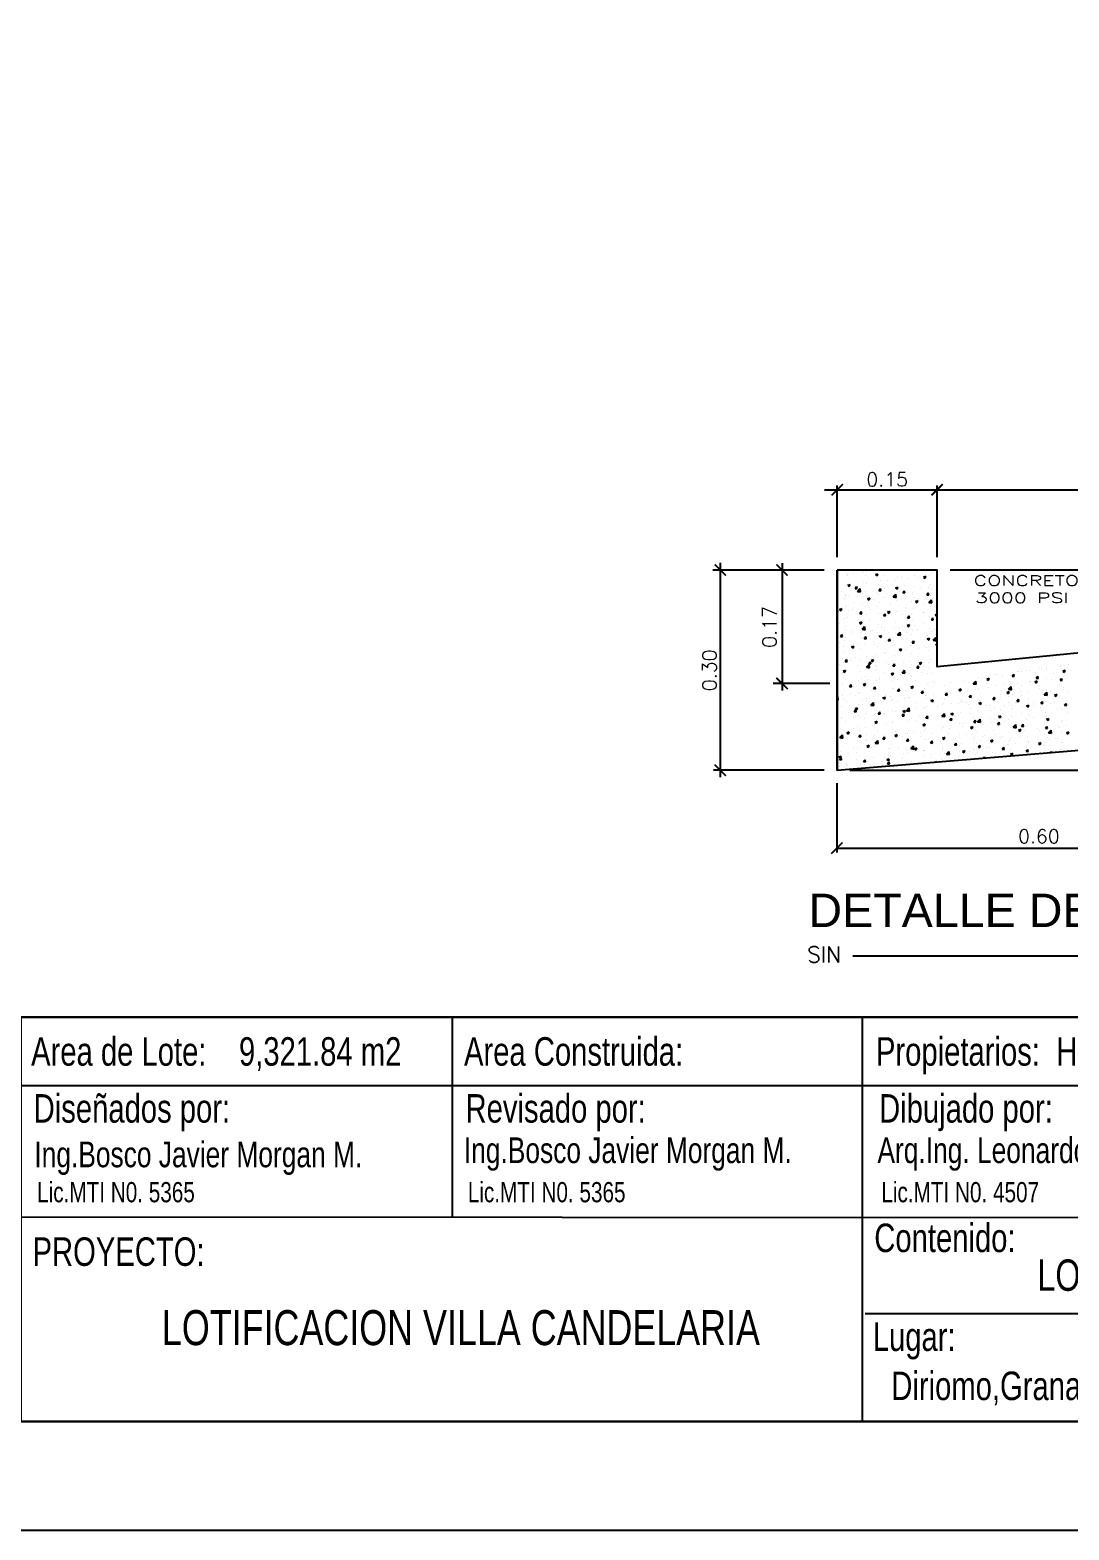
# Model space of a CAD drawing. Header units: millimetres. Extents: x 603733 to 1211550, y 1310999 to 2622648.
# Drawn here: x 604465 to 604536.7, y 1311031.8 to 1311135.4 of the extents above; entities that cross this region are included whole.
import ezdxf
from ezdxf.enums import TextEntityAlignment as Align

# ---------------------------------------------------------------- set-up
doc = ezdxf.new("R2010")
doc.units = ezdxf.units.MM
for name, color, linetype in [('B', 3, 'Continuous'), ('CAJETIN', 5, 'Continuous'), ('EDIFICIOS', 4, 'Continuous'), ('FRAME 025', 7, 'Continuous'), ('Tubería A-Pluvial', 7, 'Continuous')]:
    doc.layers.add(name, color=color, linetype=linetype)
doc.layers.add('FRAME 070', color=7, linetype='Continuous', lineweight=70)
doc.styles.add('Ambientes', font='swiss.ttf', dxfattribs={"height": 0.2})
doc.styles.add('CITYBLUEPRINT', font='romans.shx', dxfattribs={"width": 1.5, "height": 2.85})
doc.styles.add('ROMANS', font='ROMANS', dxfattribs={"height": 0.2})
doc.styles.add('TSN - Swis721 LtCn BT', font='swisscl.ttf')

# ---------------------------------------------------------------- blocks, each defined once
blk = doc.blocks.new('_ArchTick')
at = {"color": 0, "linetype": 'ByBlock', "const_width": 0.15}
blk.add_lwpolyline([(-0.5, -0.5), (0.5, 0.5)], dxfattribs=at)
blk = doc.blocks.new('*X68')
at = {"color": 0}
for p, q in [((697.39, 379.82), (697.39, 379.82)), ((697.6, 379.35), (697.6, 379.35)), ((697.75, 379.63), (697.75, 379.63)), ((699.59, 379.93), (699.59, 379.93)), ((702.1, 380.26), (702.1, 380.26)), ((702.53, 380.52), (702.53, 380.52)), ((703.09, 379.41), (703.09, 379.41)), ((703.43, 380.35), (703.43, 380.35)), ((705.89, 380.75), (705.89, 380.75)), ((706.14, 379.58), (706.84, 379.84)), ((706.14, 379.58), (706.64, 379.24)), ((706.64, 379.24), (706.84, 379.84)), ((708.43, 379.18), (708.43, 379.18)), ((712.65, 378.58), (712.65, 378.58)), ((713.77, 378.96), (713.77, 378.96)), ((717.78, 379.29), (717.78, 379.29)), ((719.11, 378.73), (719.11, 378.73)), ((720.51, 378.77), (721.21, 379.04)), ((720.51, 378.77), (721.01, 378.44)), ((721.01, 378.44), (721.21, 379.04)), ((722.18, 379.3), (722.18, 379.3)), ((722.83, 379.93), (722.83, 379.93)), ((724.45, 378.5), (724.45, 378.5)), ((695.81, 374.52), (695.81, 374.52)), ((696.96, 375.98), (696.96, 375.98)), ((697.27, 376.49), (697.27, 376.49)), ((697.74, 376.35), (698.44, 376.62)), ((697.74, 376.35), (698.23, 376.01)), ((698.23, 376.01), (698.44, 376.62)), ((699.47, 376.31), (699.47, 376.31)), ((699.95, 375.39), (700.43, 375.97)), ((699.95, 375.39), (700.55, 375.34)), ((700.55, 375.34), (700.43, 375.97)), ((700.73, 374.53), (701.51, 375.34)), ((700.73, 374.53), (701.62, 374.39)), ((701.14, 374.3), (701.14, 374.3)), ((701.62, 374.39), (701.51, 375.34)), ((702.4, 377.19), (702.4, 377.19)), ((703.02, 374.39), (703.02, 374.39)), ((703.25, 376.81), (703.25, 376.81)), ((706.48, 374.07), (706.48, 374.07)), ((707.12, 374.77), (707.61, 375.34)), ((707.12, 374.77), (707.72, 374.71)), ((707.33, 374.5), (707.33, 374.5)), ((707.46, 377.83), (707.46, 377.83)), ((707.72, 374.71), (707.61, 375.34)), ((708.85, 375.39), (708.85, 375.39)), ((709.44, 374.03), (709.44, 374.03)), ((709.57, 377.64), (709.57, 377.64)), ((712.07, 377.97), (712.07, 377.97)), ((712.11, 375.55), (712.81, 375.82)), ((712.11, 375.55), (712.61, 375.21)), ((712.53, 375.25), (712.53, 375.25)), ((712.61, 375.21), (712.81, 375.82)), ((713.23, 374.53), (713.23, 374.53)), ((714.3, 374.14), (714.78, 374.71)), ((714.3, 374.14), (714.89, 374.09)), ((714.68, 376.39), (714.68, 376.39)), ((714.89, 374.09), (714.78, 374.71)), ((715.86, 378.47), (715.86, 378.47)), ((717.07, 374.19), (717.07, 374.19)), ((717.66, 375.96), (717.66, 375.96)), ((719.55, 375.36), (719.55, 375.36)), ((720.51, 377.39), (720.51, 377.39)), ((721.47, 373.51), (721.95, 374.09)), ((722.07, 373.46), (721.95, 374.08)), ((722.05, 375.69), (722.05, 375.69)), ((722.71, 376.6), (722.71, 376.6)), ((722.91, 375.19), (722.91, 375.19)), ((696.84, 372.37), (696.84, 372.37)), ((697.03, 369.83), (697.03, 369.83)), ((697.15, 373.16), (697.15, 373.16)), ((697.18, 373.38), (697.18, 373.38)), ((697.92, 373.18), (697.92, 373.18)), ((699.58, 371.19), (699.58, 371.19)), ((700.62, 372.87), (700.62, 372.87)), ((702.16, 370.53), (702.16, 370.53)), ((702.28, 373.86), (702.28, 373.86)), ((703.25, 372.95), (703.25, 372.95)), ((703.71, 372.32), (704.41, 372.59)), ((703.71, 372.32), (704.2, 371.99)), ((704.2, 371.99), (704.41, 372.59)), ((704.31, 369.75), (704.31, 369.75)), ((705.41, 372.19), (705.41, 372.19)), ((706.81, 370.08), (706.81, 370.08)), ((706.94, 373.7), (706.94, 373.7)), ((707.21, 371.17), (707.21, 371.17)), ((708.59, 372.73), (708.59, 372.73)), ((710.6, 370.58), (710.6, 370.58)), ((711.24, 373.19), (711.24, 373.19)), ((711.4, 372.87), (712.18, 373.68)), ((711.4, 372.87), (712.29, 372.73)), ((711.82, 373.85), (711.82, 373.85)), ((712.29, 372.73), (712.18, 373.68)), ((712.41, 371.92), (712.41, 371.92)), ((713.93, 372.5), (713.93, 372.5)), ((715.06, 369.69), (715.06, 369.69)), ((716.92, 371.41), (716.92, 371.41)), ((717.16, 373.62), (717.16, 373.62)), ((717.54, 372.63), (717.54, 372.63)), ((718.08, 371.52), (718.78, 371.79)), ((718.08, 371.52), (718.57, 371.19)), ((718.58, 371.19), (718.78, 371.79)), ((719.27, 372.28), (719.27, 372.28)), ((719.42, 371.74), (719.42, 371.74)), ((720.89, 370.69), (720.89, 370.69)), ((721.47, 373.51), (722.07, 373.46)), ((722.08, 371.22), (722.86, 372.03)), ((722.08, 371.22), (722.97, 371.08)), ((722.47, 369.94), (722.47, 369.94)), ((722.5, 373.39), (722.5, 373.39)), ((722.59, 373.27), (722.59, 373.27)), ((722.97, 371.08), (722.86, 372.03)), ((723.21, 372.24), (723.21, 372.24)), ((694.59, 369.01), (694.65, 369.07)), ((694.59, 368.46), (694.76, 368.45)), ((694.76, 368.45), (694.65, 369.07)), ((695.3, 369.1), (696, 369.37)), ((695.3, 369.1), (695.8, 368.76)), ((695.36, 364.98), (695.36, 364.98)), ((695.8, 368.76), (696, 369.37)), ((696.91, 366.5), (696.91, 366.5)), ((697.57, 366.69), (697.57, 366.69)), ((697.99, 368.92), (697.99, 368.92)), ((699.16, 369.21), (699.16, 369.21)), ((701.27, 365.07), (701.97, 365.34)), ((701.27, 365.07), (701.77, 364.74)), ((701.34, 367.87), (701.82, 368.45)), ((701.34, 367.87), (701.94, 367.82)), ((701.68, 365.81), (701.68, 365.81)), ((701.77, 364.74), (701.97, 365.34)), ((701.94, 367.82), (701.82, 368.45)), ((702.04, 367.21), (702.04, 367.21)), ((703.4, 367.69), (703.4, 367.69)), ((704.18, 366.14), (704.18, 366.14)), ((704.49, 368.99), (704.49, 368.99)), ((707.09, 367.85), (707.09, 367.85)), ((707.97, 366.64), (707.97, 366.64)), ((708.51, 367.24), (708.99, 367.82)), ((708.51, 367.24), (709.11, 367.19)), ((709.11, 367.19), (708.99, 367.82)), ((709.23, 368.69), (709.23, 368.69)), ((709.68, 368.3), (710.38, 368.57)), ((709.68, 368.3), (710.17, 367.96)), ((709.83, 368.76), (709.83, 368.76)), ((710.17, 367.96), (710.38, 368.57)), ((712.16, 365.27), (712.16, 365.27)), ((712.28, 368.6), (712.28, 368.6)), ((714.28, 367.47), (714.28, 367.47)), ((715.17, 368.54), (715.17, 368.54)), ((715.68, 366.62), (716.17, 367.19)), ((715.68, 366.62), (716.28, 366.56)), ((716.28, 366.56), (716.17, 367.19)), ((716.79, 367.8), (716.79, 367.8)), ((717.3, 365.97), (717.3, 365.97)), ((717.42, 369.3), (717.42, 369.3)), ((720.51, 368.31), (720.51, 368.31)), ((720.58, 368.3), (720.58, 368.3)), ((722.35, 366.61), (722.35, 366.61)), ((722.86, 365.99), (723.34, 366.56)), ((722.86, 365.99), (723.45, 365.94)), ((723.45, 365.94), (723.34, 366.56)), ((724.05, 367.5), (724.59, 367.71)), ((724.05, 367.5), (724.54, 367.16)), ((724.26, 365.18), (724.26, 365.18)), ((724.54, 367.16), (724.59, 367.3)), ((695.55, 360.98), (696.03, 361.55)), ((695.55, 360.98), (696.15, 360.92)), ((696.15, 360.92), (696.04, 361.55)), ((696.78, 363.17), (696.78, 363.17)), ((697.15, 360.72), (697.15, 360.72)), ((697.21, 364.1), (697.21, 364.1)), ((699.05, 361.86), (699.05, 361.86)), ((699.32, 362.76), (699.32, 362.76)), ((701.55, 362.19), (701.55, 362.19)), ((701.8, 360.55), (701.8, 360.55)), ((701.92, 363.88), (701.92, 363.88)), ((702.06, 363.13), (702.84, 363.94)), ((702.06, 363.13), (702.95, 362.99)), ((702.55, 363.88), (702.55, 363.88)), ((702.73, 360.35), (703.21, 360.92)), ((702.95, 362.99), (702.84, 363.94)), ((702.99, 361.72), (702.99, 361.72)), ((703.32, 360.3), (703.21, 360.92)), ((704.65, 362.54), (704.65, 362.54)), ((705.34, 362.69), (705.34, 362.69)), ((706.85, 361.19), (706.85, 361.19)), ((706.97, 364.52), (706.97, 364.52)), ((707.24, 361.05), (707.94, 361.31)), ((707.24, 361.05), (707.74, 360.71)), ((707.74, 360.71), (707.94, 361.31)), ((707.88, 363.65), (707.88, 363.65)), ((708.82, 362.72), (708.82, 362.72)), ((709.99, 362.31), (709.99, 362.31)), ((711.21, 360.53), (711.21, 360.53)), ((711.65, 363.52), (711.65, 363.52)), ((712.04, 361.94), (712.04, 361.94)), ((712.73, 361.47), (713.51, 362.29)), ((712.73, 361.47), (713.62, 361.34)), ((713.22, 363.43), (713.22, 363.43)), ((713.62, 361.34), (713.51, 362.29)), ((714.16, 363.85), (714.16, 363.85)), ((714.65, 363.72), (714.65, 363.72)), ((715.33, 362.08), (715.33, 362.08)), ((715.64, 364.27), (716.34, 364.54)), ((715.64, 364.27), (716.14, 363.94)), ((716.14, 363.94), (716.34, 364.54)), ((717.05, 361.53), (717.05, 361.53)), ((717.18, 362.64), (717.18, 362.64)), ((717.94, 364.35), (717.94, 364.35)), ((718.56, 363.2), (718.56, 363.2)), ((720.48, 364.73), (720.48, 364.73)), ((720.67, 361.86), (720.67, 361.86)), ((721.61, 360.25), (722.31, 360.51)), ((721.63, 361.24), (721.63, 361.24)), ((722.11, 359.91), (722.31, 360.51)), ((722.23, 363.28), (722.23, 363.28)), ((722.88, 362.53), (722.88, 362.53)), ((723.4, 359.82), (724.18, 360.63)), ((723.9, 362.98), (723.9, 362.98)), ((724.13, 361.57), (724.13, 361.57)), ((724.29, 359.68), (724.18, 360.63)), ((695.22, 359.02), (695.22, 359.02)), ((696.42, 357.92), (696.42, 357.92)), ((696.54, 356.51), (696.54, 356.51)), ((696.66, 359.84), (696.66, 359.84)), ((698.84, 357.82), (699.54, 358.09)), ((698.84, 357.82), (699.34, 357.49)), ((698.92, 358.25), (698.92, 358.25)), ((699.34, 357.48), (699.54, 358.09)), ((699.55, 358.53), (699.55, 358.53)), ((700.56, 358.8), (700.56, 358.8)), ((701.67, 357.22), (701.67, 357.22)), ((702.71, 358.75), (702.71, 358.75)), ((702.73, 360.35), (703.32, 360.3)), ((705.38, 359.53), (705.38, 359.53)), ((705.89, 358.57), (705.89, 358.57)), ((706.73, 357.86), (706.73, 357.86)), ((708.9, 355.97), (708.9, 355.97)), ((709.02, 359.58), (709.02, 359.58)), ((709.2, 356.03), (709.2, 356.03)), ((709.9, 359.72), (710.38, 360.3)), ((709.9, 359.72), (710.5, 359.67)), ((710.5, 359.67), (710.38, 360.3)), ((711.23, 358.34), (711.23, 358.34)), ((711.53, 359.91), (711.53, 359.91)), ((711.92, 358.61), (711.92, 358.61)), ((712.68, 356.46), (712.68, 356.46)), ((713.21, 357.02), (713.91, 357.29)), ((713.21, 357.02), (713.71, 356.68)), ((713.71, 356.68), (713.91, 357.29)), ((715.03, 357.03), (715.03, 357.03)), ((715.31, 360.41), (715.31, 360.41)), ((716.57, 358.12), (716.57, 358.12)), ((716.93, 355.98), (716.93, 355.98)), ((717.05, 359.31), (717.05, 359.31)), ((717.07, 359.09), (717.55, 359.67)), ((717.07, 359.09), (717.67, 359.04)), ((717.67, 359.04), (717.55, 359.67)), ((719, 357.3), (719, 357.3)), ((720.86, 358.03), (720.86, 358.03)), ((721.5, 357.63), (721.5, 357.63)), ((721.61, 360.25), (722.11, 359.91)), ((721.91, 357.89), (721.91, 357.89)), ((721.98, 356.62), (721.98, 356.62)), ((722.11, 359.95), (722.11, 359.95)), ((723.4, 359.82), (724.29, 359.68)), ((724.24, 358.47), (724.59, 358.88)), ((724.24, 358.47), (724.59, 358.44)), ((695.38, 352.57), (695.38, 352.57)), ((696.29, 354.31), (696.29, 354.31)), ((696.42, 353.19), (696.42, 353.19)), ((696.94, 353.46), (697.42, 354.03)), ((696.94, 353.46), (697.54, 353.4)), ((697.54, 353.4), (697.42, 354.03)), ((697.54, 354.03), (697.54, 354.03)), ((698.61, 353.69), (698.61, 353.69)), ((700.08, 354.8), (700.08, 354.8)), ((700.72, 352.34), (700.72, 352.34)), ((701.55, 353.89), (701.55, 353.89)), ((703.37, 355.03), (703.37, 355.03)), ((703.38, 351.73), (704.16, 352.54)), ((703.38, 351.73), (704.27, 351.59)), ((703.76, 351.69), (703.76, 351.69)), ((703.95, 353.46), (703.95, 353.46)), ((704.11, 352.83), (704.59, 353.4)), ((704.11, 352.83), (704.71, 352.78)), ((704.27, 351.59), (704.16, 352.54)), ((704.71, 352.77), (704.6, 353.4)), ((704.81, 353.79), (705.51, 354.06)), ((704.81, 353.79), (705.31, 353.46)), ((705.31, 353.46), (705.51, 354.06)), ((706.06, 352.12), (706.06, 352.12)), ((706.27, 352.02), (706.27, 352.02)), ((706.39, 355.64), (706.39, 355.64)), ((706.6, 354.53), (706.6, 354.53)), ((709.29, 353.23), (709.29, 353.23)), ((710.05, 352.52), (710.05, 352.52)), ((711.29, 352.2), (711.77, 352.77)), ((711.29, 352.2), (711.88, 352.15)), ((711.39, 351.89), (711.39, 351.89)), ((711.68, 351.95), (711.68, 351.95)), ((711.88, 352.15), (711.77, 352.77)), ((711.8, 355.28), (711.8, 355.28)), ((714.62, 353.01), (714.62, 353.01)), ((716.37, 353.35), (716.37, 353.35)), ((716.73, 351.67), (716.73, 351.67)), ((716.81, 352.65), (716.81, 352.65)), ((718.46, 351.57), (718.94, 352.15)), ((718.46, 351.57), (719.06, 351.52)), ((718.87, 353.68), (718.87, 353.68)), ((719.06, 351.52), (718.94, 352.15)), ((719.18, 352.99), (719.88, 353.26)), ((719.18, 352.99), (719.68, 352.66)), ((719.68, 352.66), (719.88, 353.26)), ((719.96, 352.78), (719.96, 352.78)), ((720.45, 352.06), (720.45, 352.06)), ((721.86, 353.29), (721.86, 353.29)), ((722.66, 354.18), (722.66, 354.18)), ((757.57, 351.57), (757.57, 351.57)), ((761.53, 352.1), (761.53, 352.1)), ((761.66, 352.37), (761.66, 352.37)), ((762.71, 352.28), (762.71, 352.28)), ((764.03, 352.43), (764.03, 352.43)), ((696.3, 349.86), (696.3, 349.86)), ((696.41, 350.57), (697.11, 350.84)), ((696.41, 350.57), (696.9, 350.23)), ((696.62, 348.6), (696.62, 348.6)), ((696.9, 350.23), (697.11, 350.84)), ((697.12, 348.06), (697.12, 348.06)), ((697.45, 350.86), (697.45, 350.86)), ((701.13, 347.75), (701.13, 347.75)), ((701.31, 347.23), (701.31, 347.23)), ((701.43, 350.56), (701.43, 350.56)), ((701.96, 348.38), (701.96, 348.38)), ((702.96, 349.06), (702.96, 349.06)), ((703.63, 348.08), (703.63, 348.08)), ((706.36, 347.87), (706.36, 347.87)), ((706.48, 351.2), (706.48, 351.2)), ((707.3, 348.15), (707.3, 348.15)), ((707.42, 348.58), (707.42, 348.58)), ((708.79, 350.06), (708.79, 350.06)), ((710.78, 349.77), (711.48, 350.04)), ((710.78, 349.77), (711.28, 349.43)), ((711.18, 347.86), (711.18, 347.86)), ((711.28, 349.43), (711.48, 350.04)), ((711.55, 348.62), (711.55, 348.62)), ((712.63, 347.93), (712.63, 347.93)), ((713.74, 349.41), (713.74, 349.41)), ((714.06, 350.08), (714.84, 350.89)), ((714.06, 350.08), (714.95, 349.94)), ((714.62, 351.06), (714.62, 351.06)), ((714.95, 349.94), (714.84, 350.89)), ((716.24, 349.74), (716.24, 349.74)), ((716.69, 349.33), (716.69, 349.33)), ((717.02, 348.87), (717.02, 348.87)), ((717.97, 347.7), (717.97, 347.7)), ((720.03, 350.24), (720.03, 350.24)), ((721.74, 349.97), (721.74, 349.97)), ((722.07, 351.44), (722.07, 351.44)), ((722.85, 349.87), (722.85, 349.87)), ((723.31, 347.47), (723.31, 347.47)), ((723.71, 347.12), (723.71, 347.12)), ((728.65, 347.25), (728.65, 347.25)), ((732.5, 347.37), (732.5, 347.37)), ((733.99, 347.02), (733.99, 347.02)), ((735.4, 346.77), (736.18, 347.58)), ((736.29, 346.63), (736.18, 347.58)), ((737, 348.73), (737, 348.73)), ((738.33, 348.37), (738.33, 348.37)), ((739.52, 348.17), (740.22, 348.44)), ((739.52, 348.17), (740.02, 347.83)), ((740.02, 347.83), (740.22, 348.43)), ((742.19, 349.48), (742.19, 349.48)), ((742.61, 349.61), (742.61, 349.61)), ((744.16, 349.37), (744.16, 349.37)), ((747.15, 349.06), (747.63, 349.64)), ((747.15, 349.06), (747.75, 349.01)), ((747.33, 350.19), (747.33, 350.19)), ((747.75, 349.01), (747.63, 349.64)), ((748.76, 350.31), (748.76, 350.31)), ((748.93, 350.44), (748.93, 350.44)), ((749.99, 350.37), (749.99, 350.37)), ((751.43, 350.77), (751.43, 350.77)), ((752.26, 347.5), (752.26, 347.5)), ((752.38, 350.83), (752.38, 350.83)), ((752.59, 347.33), (752.59, 347.33)), ((753.89, 347.37), (754.59, 347.63)), ((753.89, 347.37), (754.39, 347.03)), ((754.1, 350.09), (754.1, 350.09)), ((754.32, 348.44), (754.8, 349.01)), ((754.32, 348.44), (754.92, 348.38)), ((754.39, 347.03), (754.59, 347.63)), ((754.92, 348.38), (754.8, 349.01)), ((755.22, 351.27), (755.22, 351.27)), ((755.83, 351.37), (755.83, 351.37)), ((757.33, 351.2), (757.33, 351.2)), ((757.45, 348.25), (757.45, 348.25)), ((758.9, 348.16), (758.9, 348.16)), ((759.44, 349.86), (759.44, 349.86)), ((761.4, 348.49), (761.4, 348.49)), ((761.49, 347.81), (761.98, 348.38)), ((761.49, 347.81), (762.09, 347.76)), ((762.09, 347.75), (761.98, 348.38)), ((762.29, 350.59), (762.99, 350.86)), ((762.29, 350.59), (762.79, 350.26)), ((762.58, 348.95), (762.58, 348.95)), ((762.67, 350.98), (762.67, 350.98)), ((762.79, 350.25), (762.99, 350.86)), ((694.59, 343.56), (694.67, 343.59)), ((694.59, 343.34), (694.67, 343.59)), ((694.59, 342.57), (694.82, 342.8)), ((694.67, 343.49), (694.67, 343.49)), ((694.82, 346.92), (694.82, 346.92)), ((694.93, 341.85), (694.82, 342.8)), ((696.05, 343.2), (696.05, 343.2)), ((696.18, 346.53), (696.18, 346.53)), ((698.33, 345.93), (698.81, 346.51)), ((698.33, 345.93), (698.93, 345.88)), ((698.5, 343.8), (698.5, 343.8)), ((698.93, 345.88), (698.81, 346.51)), ((699.52, 345.86), (699.52, 345.86)), ((700.01, 343.27), (700.01, 343.27)), ((701, 344.13), (701, 344.13)), ((701.19, 343.9), (701.19, 343.9)), ((702.38, 346.54), (703.08, 346.81)), ((702.38, 346.54), (702.87, 346.21)), ((702.87, 346.21), (703.08, 346.81)), ((704.79, 344.63), (704.79, 344.63)), ((705.35, 346.86), (705.35, 346.86)), ((705.35, 343.04), (705.35, 343.04)), ((705.5, 345.31), (705.98, 345.88)), ((705.5, 345.31), (706.1, 345.25)), ((706.1, 345.25), (705.98, 345.88)), ((706.24, 344.54), (706.24, 344.54)), ((708.34, 342.52), (709.05, 342.79)), ((708.34, 342.52), (708.84, 342.18)), ((708.84, 342.18), (709.05, 342.78)), ((709.17, 343.36), (709.17, 343.36)), ((710.69, 342.82), (710.69, 342.82)), ((711.11, 345.46), (711.11, 345.46)), ((711.43, 345.29), (711.43, 345.29)), ((712.67, 344.68), (713.16, 345.25)), ((712.67, 344.68), (713.27, 344.63)), ((713.27, 344.63), (713.16, 345.25)), ((713.61, 345.79), (713.61, 345.79)), ((715, 344.37), (715, 344.37)), ((716.03, 342.59), (716.03, 342.59)), ((716.45, 342.67), (716.45, 342.67)), ((716.57, 346), (716.57, 346)), ((716.75, 345.74), (717.45, 346.01)), ((716.75, 345.74), (717.24, 345.41)), ((717.24, 345.41), (717.45, 346.01)), ((717.4, 346.29), (717.4, 346.29)), ((719.85, 344.05), (720.33, 344.63)), ((719.85, 344.05), (720.44, 344)), ((720.44, 344), (720.33, 344.62)), ((720.84, 345.37), (720.84, 345.37)), ((721.08, 343.18), (721.08, 343.18)), ((721.5, 343.31), (721.5, 343.31)), ((721.62, 346.64), (721.62, 346.64)), ((723.59, 343.51), (723.59, 343.51)), ((726.67, 346.37), (726.67, 346.37)), ((726.69, 344.06), (726.69, 344.06)), ((727.02, 343.42), (727.5, 344)), ((727.02, 343.42), (727.62, 343.37)), ((727.37, 344.01), (727.37, 344.01)), ((727.62, 343.37), (727.5, 344)), ((731.12, 344.94), (731.82, 345.21)), ((731.12, 344.94), (731.62, 344.61)), ((731.62, 344.61), (731.82, 345.21)), ((731.83, 344.76), (731.83, 344.76)), ((733.69, 344.84), (733.69, 344.84)), ((734.19, 342.8), (734.67, 343.37)), ((734.19, 342.8), (734.79, 342.74)), ((734.79, 342.74), (734.67, 343.37)), ((735.4, 346.77), (736.29, 346.63)), ((736.19, 345.17), (736.19, 345.17)), ((736.88, 345.4), (736.88, 345.4)), ((739.33, 346.8), (739.33, 346.8)), ((739.98, 345.67), (739.98, 345.67)), ((741.36, 342.17), (741.85, 342.74)), ((741.96, 342.12), (741.85, 342.74)), ((741.95, 342.82), (741.95, 342.82)), ((742.07, 346.15), (742.07, 346.15)), ((743.66, 342.55), (743.66, 342.55)), ((743.75, 343.4), (743.75, 343.4)), ((744.66, 346.57), (744.66, 346.57)), ((745.49, 344.14), (746.19, 344.41)), ((745.49, 344.14), (745.99, 343.8)), ((745.99, 343.8), (746.19, 344.41)), ((746.07, 345.11), (746.85, 345.92)), ((746.07, 345.11), (746.96, 344.97)), ((746.17, 342.88), (746.17, 342.88)), ((746.29, 346.5), (746.29, 346.5)), ((746.96, 344.97), (746.85, 345.92)), ((747.08, 343.53), (747.08, 343.53)), ((747.2, 346.86), (747.2, 346.86)), ((748.8, 346.83), (748.8, 346.83)), ((749.58, 344.4), (749.58, 344.4)), ((749.95, 343.38), (749.95, 343.38)), ((750, 346.35), (750, 346.35)), ((752.13, 344.17), (752.13, 344.17)), ((755.34, 346.12), (755.34, 346.12)), ((755.41, 345.41), (755.41, 345.41)), ((756.27, 344.21), (756.27, 344.21)), ((756.75, 343.46), (757.52, 344.27)), ((756.75, 343.46), (757.64, 343.32)), ((757.33, 344.92), (757.33, 344.92)), ((757.64, 343.32), (757.52, 344.27)), ((757.81, 343.21), (757.81, 343.21)), ((758.77, 344.54), (758.77, 344.54)), ((759.86, 343.34), (760.56, 343.61)), ((759.86, 343.34), (760.36, 343)), ((760.36, 343), (760.56, 343.61)), ((760.68, 345.9), (760.68, 345.9)), ((761.25, 346.41), (761.25, 346.41)), ((762.46, 345.62), (762.46, 345.62)), ((762.56, 345.04), (762.56, 345.04)), ((763.64, 344.21), (763.64, 344.21)), ((694.59, 341.91), (694.93, 341.85)), ((695.87, 339.86), (695.87, 339.86)), ((695.93, 339.87), (695.93, 339.87)), ((696.78, 342.15), (696.78, 342.15)), ((697.51, 341.36), (697.51, 341.36)), ((698.02, 338.18), (698.02, 338.18)), ((698.37, 340.19), (698.37, 340.19)), ((699.72, 338.41), (700.2, 338.99)), ((699.72, 338.41), (700.31, 338.36)), ((699.94, 339.29), (700.64, 339.56)), ((699.94, 339.29), (700.44, 338.96)), ((700.31, 338.36), (700.2, 338.99)), ((700.44, 338.96), (700.64, 339.56)), ((701.07, 340.57), (701.07, 340.57)), ((702.12, 341.92), (702.12, 341.92)), ((702.16, 340.69), (702.16, 340.69)), ((703.34, 342.36), (703.34, 342.36)), ((703.36, 337.96), (703.36, 337.96)), ((704.71, 340.34), (705.49, 341.15)), ((704.71, 340.34), (705.6, 340.2)), ((705.6, 340.2), (705.49, 341.15)), ((706.12, 341.21), (706.12, 341.21)), ((706.89, 337.78), (707.37, 338.36)), ((707.49, 337.73), (707.37, 338.36)), ((707.46, 341.7), (707.46, 341.7)), ((708.48, 341.52), (708.48, 341.52)), ((710.98, 341.85), (710.98, 341.85)), ((711.19, 338.63), (711.19, 338.63)), ((711.31, 341.96), (711.31, 341.96)), ((712.14, 338.4), (712.14, 338.4)), ((712.8, 341.47), (712.8, 341.47)), ((714.31, 338.49), (715.01, 338.76)), ((714.31, 338.49), (714.81, 338.16)), ((714.59, 338.4), (714.59, 338.4)), ((714.77, 342.35), (714.77, 342.35)), ((714.81, 338.15), (715.01, 338.76)), ((715.38, 338.68), (716.16, 339.49)), ((715.38, 338.68), (716.27, 338.54)), ((716.27, 338.54), (716.16, 339.49)), ((716.32, 339.34), (716.32, 339.34)), ((718.13, 341.25), (718.13, 341.25)), ((718.45, 339.23), (718.45, 339.23)), ((720.42, 339.4), (720.42, 339.4)), ((720.95, 339.56), (720.95, 339.56)), ((721.36, 342.36), (721.36, 342.36)), ((721.38, 339.98), (721.38, 339.98)), ((722.72, 341.72), (723.42, 341.98)), ((722.72, 341.72), (723.21, 341.38)), ((723.21, 341.38), (723.42, 341.98)), ((723.47, 341.02), (723.47, 341.02)), ((724.74, 340.06), (724.74, 340.06)), ((726.25, 340.4), (726.25, 340.4)), ((726.57, 340.73), (726.57, 340.73)), ((726.7, 342.14), (726.7, 342.14)), ((728.65, 338.21), (728.65, 338.21)), ((728.69, 337.69), (729.39, 337.96)), ((728.81, 340.8), (728.81, 340.8)), ((729.18, 337.35), (729.39, 337.96)), ((731.06, 340.89), (731.06, 340.89)), ((731.58, 338.1), (731.58, 338.1)), ((731.7, 341.43), (731.7, 341.43)), ((732.04, 341.91), (732.04, 341.91)), ((732.09, 341.4), (732.09, 341.4)), ((733.56, 341.22), (733.56, 341.22)), ((734.15, 340.57), (734.15, 340.57)), ((734.48, 339.21), (734.48, 339.21)), ((736.63, 338.74), (736.63, 338.74)), ((736.75, 342.07), (736.75, 342.07)), ((737.09, 340.91), (737.79, 341.18)), ((737.09, 340.91), (737.58, 340.58)), ((737.35, 341.72), (737.35, 341.72)), ((737.38, 341.69), (737.38, 341.69)), ((737.59, 340.58), (737.79, 341.18)), ((737.92, 342.4), (737.92, 342.4)), ((739.49, 340.34), (739.49, 340.34)), ((740.31, 340.21), (740.31, 340.21)), ((741.03, 338.61), (741.03, 338.61)), ((741.36, 342.17), (741.96, 342.12)), ((741.83, 339.49), (741.83, 339.49)), ((742.72, 341.46), (742.72, 341.46)), ((743.54, 338.94), (743.54, 338.94)), ((744.82, 340.12), (744.82, 340.12)), ((746.15, 341.21), (746.15, 341.21)), ((746.96, 340.2), (746.96, 340.2)), ((747.32, 339.44), (747.32, 339.44)), ((748.05, 341.24), (748.05, 341.24)), ((748.54, 341.54), (749.02, 342.12)), ((748.54, 341.54), (749.13, 341.49)), ((749.13, 341.49), (749.02, 342.11)), ((750.16, 339.89), (750.16, 339.89)), ((751.46, 340.11), (752.16, 340.38)), ((751.46, 340.11), (751.96, 339.78)), ((751.96, 339.78), (752.16, 340.38)), ((751.98, 342.21), (751.98, 342.21)), ((752.01, 340.84), (752.01, 340.84)), ((753.39, 341.01), (753.39, 341.01)), ((753.64, 340.27), (753.64, 340.27)), ((755.5, 339.67), (755.5, 339.67)), ((755.71, 340.91), (756.19, 341.49)), ((755.71, 340.91), (756.31, 340.86)), ((755.8, 338.71), (755.8, 338.71)), ((756.14, 340.6), (756.14, 340.6)), ((756.31, 340.86), (756.19, 341.49)), ((757.08, 338.26), (757.08, 338.26)), ((757.21, 341.59), (757.21, 341.59)), ((758.73, 340.79), (758.73, 340.79)), ((759.93, 341.1), (759.93, 341.1)), ((760.84, 339.44), (760.84, 339.44)), ((761.63, 339.71), (761.63, 339.71)), ((762.22, 338.96), (762.22, 338.96)), ((762.34, 342.29), (762.34, 342.29)), ((762.88, 340.29), (763.36, 340.86)), ((762.88, 340.29), (763.48, 340.23)), ((763.48, 340.23), (763.36, 340.86)), ((763.61, 337.99), (763.61, 337.99)), ((764.07, 340.56), (764.07, 340.56)), ((695.74, 336.25), (695.74, 336.25)), ((695.81, 336.54), (695.81, 336.54)), ((697.09, 335.4), (697.09, 335.4)), ((699.53, 336.74), (699.53, 336.74)), ((700.82, 333.92), (700.82, 333.92)), ((700.95, 337.24), (700.95, 337.24)), ((702.93, 336.4), (702.93, 336.4)), ((703.21, 333.63), (703.21, 333.63)), ((705.32, 334.2), (705.32, 334.2)), ((705.72, 333.96), (705.72, 333.96)), ((705.85, 337.58), (705.85, 337.58)), ((705.87, 334.56), (705.87, 334.56)), ((705.91, 335.27), (706.61, 335.53)), ((705.91, 335.27), (706.41, 334.93)), ((706, 337.89), (706, 337.89)), ((706.41, 334.93), (706.61, 335.53)), ((706.89, 337.78), (707.49, 337.73)), ((708.35, 337.9), (708.35, 337.9)), ((708.7, 337.73), (708.7, 337.73)), ((708.76, 337.4), (708.76, 337.4)), ((709.51, 334.46), (709.51, 334.46)), ((711.07, 335.31), (711.07, 335.31)), ((711.15, 335.2), (711.15, 335.2)), ((714.04, 337.51), (714.04, 337.51)), ((714.06, 337.16), (714.54, 337.73)), ((714.06, 337.16), (714.66, 337.1)), ((714.66, 337.1), (714.54, 337.73)), ((715.82, 335.29), (715.82, 335.29)), ((716.2, 336.01), (716.2, 336.01)), ((716.99, 336.2), (716.99, 336.2)), ((718.32, 335.62), (718.32, 335.62)), ((719.37, 337.28), (719.37, 337.28)), ((720.28, 334.46), (720.98, 334.73)), ((720.28, 334.46), (720.78, 334.13)), ((720.78, 334.13), (720.98, 334.73)), ((721.23, 336.53), (721.72, 337.1)), ((721.23, 336.53), (721.83, 336.48)), ((721.25, 336.65), (721.25, 336.65)), ((721.83, 336.48), (721.72, 337.1)), ((722.11, 336.12), (722.11, 336.12)), ((722.82, 337.2), (722.82, 337.2)), ((724.71, 337.06), (724.71, 337.06)), ((726.05, 337.03), (726.83, 337.84)), ((726.05, 337.03), (726.94, 336.89)), ((726.33, 334.07), (726.33, 334.07)), ((726.45, 337.4), (726.45, 337.4)), ((726.64, 333.7), (726.64, 333.7)), ((726.94, 336.89), (726.83, 337.84)), ((728.41, 335.9), (728.89, 336.48)), ((728.41, 335.9), (729, 335.85)), ((728.43, 336.95), (728.43, 336.95)), ((728.69, 337.69), (729.18, 337.35)), ((729, 335.85), (728.89, 336.48)), ((730.05, 336.83), (730.05, 336.83)), ((730.93, 337.28), (730.93, 337.28)), ((731.46, 334.78), (731.46, 334.78)), ((732.09, 333.83), (732.09, 333.83)), ((732.47, 334.71), (732.47, 334.71)), ((734.65, 333.66), (735.35, 333.93)), ((734.65, 333.66), (735.15, 333.33)), ((734.72, 337.78), (734.72, 337.78)), ((735.15, 333.33), (735.35, 333.93)), ((735.39, 336.6), (735.39, 336.6)), ((735.58, 335.27), (736.06, 335.85)), ((735.58, 335.27), (736.18, 335.22)), ((736.18, 335.22), (736.06, 335.85)), ((736.51, 335.42), (736.51, 335.42)), ((736.73, 335.37), (737.51, 336.18)), ((736.73, 335.37), (737.62, 335.23)), ((737.62, 335.23), (737.51, 336.18)), ((738.3, 335.71), (738.3, 335.71)), ((738.4, 334.67), (738.4, 334.67)), ((740.73, 336.38), (740.73, 336.38)), ((740.91, 335), (740.91, 335)), ((741.71, 336.17), (741.71, 336.17)), ((742.75, 334.65), (743.23, 335.22)), ((742.75, 334.65), (743.35, 334.59)), ((743.06, 336.89), (743.76, 337.16)), ((743.06, 336.89), (743.55, 336.55)), ((743.35, 334.59), (743.23, 335.22)), ((743.55, 336.55), (743.76, 337.16)), ((744.13, 336.71), (744.13, 336.71)), ((744.69, 335.49), (744.69, 335.49)), ((746.07, 336.15), (746.07, 336.15)), ((746.72, 333.54), (746.72, 333.54)), ((746.84, 336.87), (746.84, 336.87)), ((747.4, 333.72), (748.18, 334.53)), ((747.4, 333.72), (748.29, 333.58)), ((748.29, 333.58), (748.18, 334.53)), ((749.92, 334.02), (750.41, 334.59)), ((749.92, 334.02), (750.52, 333.97)), ((749.96, 337.71), (749.96, 337.71)), ((750.52, 333.97), (750.41, 334.59)), ((751.01, 336.33), (751.01, 336.33)), ((751.4, 335.93), (751.4, 335.93)), ((751.77, 334.18), (751.77, 334.18)), ((751.89, 337.51), (751.89, 337.51)), ((753.51, 336.66), (753.51, 336.66)), ((756.74, 335.7), (756.74, 335.7)), ((756.96, 334.93), (756.96, 334.93)), ((757.1, 333.39), (757.58, 333.97)), ((757.3, 337.15), (757.3, 337.15)), ((757.43, 336.09), (758.13, 336.36)), ((757.43, 336.09), (757.93, 335.75)), ((757.69, 333.34), (757.58, 333.97)), ((757.93, 335.75), (758.13, 336.36)), ((760.98, 334.04), (760.98, 334.04)), ((761.22, 333.74), (761.22, 333.74)), ((762.08, 335.48), (762.08, 335.48)), ((762.1, 335.63), (762.1, 335.63)), ((763.49, 334.37), (763.49, 334.37)), ((695.36, 330.6), (696.14, 331.41)), ((695.36, 330.6), (696.25, 330.46)), ((695.57, 329.88), (695.57, 329.88)), ((695.69, 333.21), (695.69, 333.21)), ((696.07, 333.07), (696.07, 333.07)), ((696.25, 330.46), (696.14, 331.41)), ((696.9, 332.8), (696.9, 332.8)), ((697.51, 332.04), (698.21, 332.31)), ((697.51, 332.04), (698.01, 331.7)), ((698.01, 331.7), (698.21, 332.31)), ((698.18, 331.73), (698.18, 331.73)), ((699.49, 333.2), (699.49, 333.2)), ((700.58, 329.69), (700.58, 329.69)), ((700.7, 330.59), (700.7, 330.59)), ((701.1, 330.89), (701.58, 331.46)), ((701.1, 330.89), (701.7, 330.84)), ((701.41, 332.85), (701.41, 332.85)), ((701.7, 330.84), (701.59, 331.46)), ((703.09, 330.02), (703.09, 330.02)), ((703.31, 329.7), (703.31, 329.7)), ((703.52, 331.51), (703.52, 331.51)), ((705.75, 331.23), (705.75, 331.23)), ((706.04, 328.94), (706.81, 329.75)), ((706.04, 328.94), (706.92, 328.8)), ((706.75, 332.62), (706.75, 332.62)), ((706.92, 328.8), (706.81, 329.75)), ((706.87, 330.52), (706.87, 330.52)), ((708.28, 330.26), (708.76, 330.84)), ((708.28, 330.26), (708.87, 330.21)), ((708.87, 330.21), (708.76, 330.84)), ((708.86, 331.28), (708.86, 331.28)), ((709.14, 330.7), (709.14, 330.7)), ((710.95, 331.98), (710.95, 331.98)), ((711.88, 331.24), (712.58, 331.51)), ((711.88, 331.24), (712.38, 330.9)), ((712.09, 332.4), (712.09, 332.4)), ((712.38, 330.9), (712.58, 331.51)), ((713.19, 331.35), (713.19, 331.35)), ((714.2, 331.05), (714.2, 331.05)), ((714.97, 331.7), (714.97, 331.7)), ((715.45, 329.63), (715.93, 330.21)), ((715.45, 329.63), (716.05, 329.58)), ((715.69, 331.68), (715.69, 331.68)), ((716.05, 329.58), (715.93, 330.21)), ((715.96, 329.35), (715.96, 329.35)), ((716.08, 332.68), (716.08, 332.68)), ((717.43, 332.17), (717.43, 332.17)), ((719.48, 332.17), (719.48, 332.17)), ((719.54, 330.83), (719.54, 330.83)), ((720.81, 332.7), (720.81, 332.7)), ((721.01, 329.99), (721.01, 329.99)), ((721.13, 333.32), (721.13, 333.32)), ((722.62, 329.01), (723.1, 329.58)), ((722.62, 329.01), (723.22, 328.95)), ((722.76, 331.95), (722.76, 331.95)), ((723.22, 328.95), (723.1, 329.58)), ((723.17, 329.06), (723.17, 329.06)), ((724.87, 330.6), (724.87, 330.6)), ((725.67, 329.39), (725.67, 329.39)), ((725.8, 333.01), (725.8, 333.01)), ((726.2, 330.74), (726.2, 330.74)), ((726.25, 330.44), (726.95, 330.71)), ((726.25, 330.44), (726.75, 330.1)), ((726.75, 330.1), (726.95, 330.71)), ((728.1, 331.72), (728.1, 331.72)), ((728.3, 333.34), (728.3, 333.34)), ((729.46, 329.89), (729.46, 329.89)), ((729.79, 328.38), (730.28, 328.95)), ((730.21, 330.38), (730.21, 330.38)), ((730.39, 328.33), (730.28, 328.95)), ((731.34, 331.45), (731.34, 331.45)), ((733.44, 331.5), (733.44, 331.5)), ((735.55, 330.15), (735.55, 330.15)), ((735.77, 330.72), (735.77, 330.72)), ((736.39, 332.09), (736.39, 332.09)), ((737.89, 329.74), (737.89, 329.74)), ((738.28, 331.05), (738.28, 331.05)), ((738.78, 331.27), (738.78, 331.27)), ((740.62, 329.64), (741.32, 329.91)), ((740.62, 329.64), (741.12, 329.3)), ((740.89, 329.93), (740.89, 329.93)), ((741.12, 329.3), (741.32, 329.91)), ((741.46, 329.51), (741.46, 329.51)), ((741.58, 332.84), (741.58, 332.84)), ((742.06, 331.55), (742.06, 331.55)), ((743.72, 330.74), (743.72, 330.74)), ((744.12, 331.04), (744.12, 331.04)), ((746.23, 329.7), (746.23, 329.7)), ((746.6, 330.21), (746.6, 330.21)), ((748.38, 332.38), (748.38, 332.38)), ((749.03, 332.86), (749.73, 333.13)), ((749.03, 332.86), (749.52, 332.53)), ((749.46, 330.82), (749.46, 330.82)), ((749.52, 332.53), (749.73, 333.13)), ((749.55, 331.74), (749.55, 331.74)), ((750.88, 332.71), (750.88, 332.71)), ((751.56, 329.48), (751.56, 329.48)), ((751.65, 330.85), (751.65, 330.85)), ((751.95, 329.55), (751.95, 329.55)), ((752.04, 329.27), (752.04, 329.27)), ((754.67, 333.21), (754.67, 333.21)), ((754.79, 330.59), (754.79, 330.59)), ((754.99, 328.84), (755.69, 329.11)), ((755.38, 332.74), (755.38, 332.74)), ((755.49, 328.5), (755.7, 329.1)), ((756.84, 331.6), (756.84, 331.6)), ((756.9, 329.25), (756.9, 329.25)), ((757.1, 333.39), (757.69, 333.34)), ((757.78, 330.55), (757.78, 330.55)), ((758.07, 332.06), (758.85, 332.87)), ((758.07, 332.06), (758.96, 331.92)), ((758.35, 330.1), (758.35, 330.1)), ((758.96, 331.92), (758.85, 332.87)), ((760.13, 330.37), (760.13, 330.37)), ((760.86, 330.43), (760.86, 330.43)), ((761.85, 328.98), (761.85, 328.98)), ((761.98, 332.31), (761.98, 332.31)), ((762.24, 329.02), (762.24, 329.02)), ((763.4, 332.06), (764.1, 332.33)), ((763.4, 332.06), (763.89, 331.73)), ((763.61, 331.55), (763.61, 331.55)), ((763.89, 331.73), (764.1, 332.33)), ((695.08, 324.79), (695.78, 325.06)), ((695.08, 324.79), (695.57, 324.45)), ((695.32, 324), (695.8, 324.57)), ((695.45, 326.55), (695.45, 326.55)), ((695.57, 324.45), (695.78, 325.06)), ((695.92, 323.94), (695.8, 324.57)), ((697.48, 328.7), (697.48, 328.7)), ((697.95, 325.74), (697.95, 325.74)), ((699.42, 327.77), (699.42, 327.77)), ((700.46, 326.07), (700.46, 326.07)), ((700.58, 327.26), (700.58, 327.26)), ((703.48, 328.01), (704.18, 328.28)), ((703.48, 328.01), (703.98, 327.68)), ((703.98, 327.68), (704.18, 328.28)), ((704.24, 326.57), (704.24, 326.57)), ((704.76, 327.54), (704.76, 327.54)), ((705.51, 324.57), (705.51, 324.57)), ((705.63, 327.9), (705.63, 327.9)), ((708.73, 324.73), (708.73, 324.73)), ((710.1, 327.31), (710.1, 327.31)), ((710.56, 327.4), (710.56, 327.4)), ((710.7, 325.32), (710.7, 325.32)), ((710.83, 328.65), (710.83, 328.65)), ((713.06, 327.73), (713.06, 327.73)), ((714.56, 325.74), (714.56, 325.74)), ((715.44, 327.09), (715.44, 327.09)), ((715.84, 326.02), (715.84, 326.02)), ((716.71, 327.28), (717.49, 328.1)), ((716.71, 327.28), (717.6, 327.15)), ((716.85, 328.23), (716.85, 328.23)), ((717.6, 327.15), (717.49, 328.1)), ((717.85, 327.21), (718.55, 327.48)), ((717.85, 327.21), (718.35, 326.88)), ((718.35, 326.88), (718.55, 327.48)), ((720.39, 326.74), (720.39, 326.74)), ((720.53, 325.12), (720.53, 325.12)), ((720.78, 326.86), (720.78, 326.86)), ((720.89, 326.66), (720.89, 326.66)), ((722.79, 324.54), (722.79, 324.54)), ((723.04, 325.45), (723.04, 325.45)), ((726.08, 327.41), (726.08, 327.41)), ((726.11, 326.64), (726.11, 326.64)), ((726.22, 327.74), (726.22, 327.74)), ((726.83, 325.95), (726.83, 325.95)), ((727.38, 325.63), (728.16, 326.44)), ((727.38, 325.63), (728.27, 325.49)), ((728.27, 325.49), (728.16, 326.44)), ((728.62, 325.54), (728.62, 325.54)), ((729.79, 328.38), (730.39, 328.33)), ((731.1, 324.79), (731.1, 324.79)), ((731.22, 328.12), (731.22, 328.12)), ((731.45, 326.41), (731.45, 326.41)), ((732.06, 328.74), (732.06, 328.74)), ((732.22, 326.41), (732.92, 326.68)), ((732.22, 326.41), (732.72, 326.08)), ((732.72, 326.08), (732.92, 326.68)), ((733.14, 326.78), (733.14, 326.78)), ((734.45, 326.54), (734.45, 326.54)), ((735.64, 327.11), (735.64, 327.11)), ((736.15, 325.43), (736.15, 325.43)), ((736.27, 328.76), (736.27, 328.76)), ((736.79, 326.19), (736.79, 326.19)), ((736.97, 327.75), (737.45, 328.33)), ((736.97, 327.75), (737.56, 327.7)), ((737.56, 327.7), (737.45, 328.33)), ((738.48, 324.42), (738.83, 324.79)), ((738.87, 324.46), (738.83, 324.79)), ((739.43, 327.61), (739.43, 327.61)), ((740.28, 327.54), (740.28, 327.54)), ((741.34, 326.18), (741.34, 326.18)), ((742.13, 325.96), (742.13, 325.96)), ((744.14, 327.12), (744.62, 327.7)), ((744.14, 327.12), (744.74, 327.07)), ((744.74, 327.07), (744.62, 327.7)), ((745.75, 328.44), (745.75, 328.44)), ((746.12, 328.55), (746.12, 328.55)), ((746.48, 326.88), (746.48, 326.88)), ((746.59, 325.61), (747.29, 325.88)), ((746.59, 325.61), (747.09, 325.28)), ((747.09, 325.28), (747.29, 325.88)), ((747.47, 325.74), (747.47, 325.74)), ((748.25, 328.77), (748.25, 328.77)), ((751.31, 326.5), (751.79, 327.07)), ((751.31, 326.5), (751.91, 326.44)), ((751.53, 327.52), (751.53, 327.52)), ((751.91, 326.44), (751.79, 327.07)), ((754.99, 328.84), (755.49, 328.5)), ((755.72, 326.15), (755.72, 326.15)), ((755.77, 326.05), (755.77, 326.05)), ((756.72, 328.27), (756.72, 328.27)), ((758.23, 326.48), (758.23, 326.48)), ((758.67, 326.09), (758.97, 326.44)), ((759.03, 326.12), (758.97, 326.44)), ((761.6, 327.05), (761.6, 327.05)), ((762.01, 326.98), (762.01, 326.98)), ((695.32, 324), (695.92, 323.94)), ((695.32, 323.23), (695.32, 323.23)), ((695.32, 321.8), (695.32, 321.8)), ((697.07, 322.73), (697.07, 322.73)), ((697.48, 322.66), (697.48, 322.66)), ((697.83, 322.13), (697.83, 322.13)), ((699.58, 321.31), (699.58, 321.31)), ((700.46, 323.93), (700.46, 323.93)), ((701.61, 322.63), (701.61, 322.63)), ((702.49, 323.37), (702.97, 323.94)), ((702.49, 323.37), (703.09, 323.32)), ((702.81, 322.43), (702.81, 322.43)), ((702.9, 323.73), (702.9, 323.73)), ((703.09, 323.31), (702.97, 323.94)), ((707.93, 323.46), (707.93, 323.46)), ((708.15, 322.2), (708.15, 322.2)), ((709.45, 323.99), (710.15, 324.26)), ((709.45, 323.99), (709.95, 323.65)), ((709.66, 322.74), (710.14, 323.31)), ((709.66, 322.74), (710.26, 322.69)), ((709.95, 323.65), (710.15, 324.26)), ((710.26, 322.69), (710.15, 323.31)), ((710.43, 323.79), (710.43, 323.79)), ((711.13, 322.54), (711.13, 322.54)), ((714.22, 324.29), (714.22, 324.29)), ((715.72, 322.69), (715.72, 322.69)), ((716.96, 323.54), (716.96, 323.54)), ((717.31, 322.68), (717.32, 322.69)), ((717.32, 322.68), (717.32, 322.69)), ((720.77, 323.33), (720.77, 323.33)), ((723.91, 323.22), (724.52, 323.46)), ((724.46, 323.27), (724.52, 323.45)), ((725.96, 324.08), (725.96, 324.08))]:
    blk.add_line(p, q, dxfattribs=at)

msp = doc.modelspace()

# ---------------------------------------------------------------- linework, layer by layer
at = {"color": 6}
msp.add_line((604520.716, 1311084.304), (604520.716, 1311098.112), dxfattribs=at)
msp.add_line((604521.8, 1311071.486), (604545.099, 1311071.486))
for points in [[(604224.805, 1311031.828), (604645.305, 1311031.828), (604645.305, 1311328.828), (604224.805, 1311328.828)], [(604464.377, 1311067.24), (604637.805, 1311067.24), (604637.805, 1311039.328), (604464.377, 1311039.328)]]:
    msp.add_lwpolyline(points, close=True)
msp.add_lwpolyline([(604522.438, 1311067.24), (604522.438, 1311039.328)])
at = {"layer": 'B', "color": 18, "true_color": 0x000000}
msp.add_lwpolyline([(604520.716, 1311098.112), (604520.716, 1311084.304), (604548.585, 1311086.603), (604548.585, 1311093.501), (604527.614, 1311091.451), (604527.614, 1311098.112)], close=True, dxfattribs=at)
at = {"layer": 'CAJETIN'}
msp.add_lwpolyline([(604232.305, 1311039.328), (604637.805, 1311039.328), (604637.805, 1311321.328), (604232.305, 1311321.328)], close=True, dxfattribs=at)
at = {"layer": 'FRAME 070', "lineweight": 25}
for p, q in [((604637.958, 1311067.24), (604464.377, 1311067.24)), ((604494.151, 1311062.52), (604494.151, 1311067.24)), ((604464.377, 1311062.52), (604593.868, 1311062.52)), ((604494.151, 1311053.459), (604494.151, 1311062.52)), ((604464.377, 1311053.459), (604593.868, 1311053.387)), ((604522.639, 1311046.784), (604593.868, 1311046.784))]:
    msp.add_line(p, q, dxfattribs=at)
at = {"layer": 'Tubería A-Pluvial', "color": 1}
for p, q in [((604520.716, 1311099.011), (604520.716, 1311103.976)), ((604527.614, 1311099.028), (604527.614, 1311103.976)), ((604527.614, 1311099.011), (604527.614, 1311103.976)), ((604519.85, 1311103.676), (604527.614, 1311103.676)), ((604527.614, 1311103.676), (604549.191, 1311103.676)), ((604519.818, 1311098.129), (604512.142, 1311098.129)), ((604512.646, 1311098.628), (604512.646, 1311083.822)), ((604519.818, 1311098.129), (604514.59, 1311098.129)), ((604516.906, 1311098.614), (604516.906, 1311089.815)), ((604528.513, 1311098.147), (604557.013, 1311098.147)), ((604520.209, 1311090.295), (604516.305, 1311090.295)), ((604519.818, 1311084.304), (604512.171, 1311084.304)), ((604521.598, 1311084.304), (604557.013, 1311084.304)), ((604520.699, 1311083.406), (604520.699, 1311078.622)), ((604520.699, 1311078.922), (604548.585, 1311078.922))]:
    msp.add_line(p, q, dxfattribs=at)

# ---------------------------------------------------------------- block references
at = {"layer": 'B', "color": 252, "true_color": 0x939598, "xscale": 0.2299249393213557, "yscale": 0.2299249393213557, "zscale": 0.2299249393213557}
msp.add_blockref('*X68', (604361.012, 1311010.544), dxfattribs=at)
at = {"layer": 'Tubería A-Pluvial', "color": 1, "xscale": 0.7785818051091311, "yscale": 0.7785818051091311, "zscale": 0.7785818051091311}
for p, rotation in [((604520.716, 1311103.676), 180), ((604527.614, 1311103.676), 180), ((604512.646, 1311098.129), 90), ((604516.906, 1311098.129), 90), ((604516.906, 1311090.295), 270), ((604512.646, 1311084.304), 270), ((604520.699, 1311078.922), 180)]:
    msp.add_blockref('_ArchTick', p, dxfattribs=dict(at, rotation=rotation))
msp.add_blockref('_ArchTick', (604527.614, 1311103.676), dxfattribs=at)

# ---------------------------------------------------------------- texts
at = {"style": 'CITYBLUEPRINT', "width": 1.5}
for s, height, p in [('CONCRETO SIMPLE', 0.68977, (604530.137, 1311097.057)), ('3000 PSI', 0.6898, (604530.252, 1311095.864))]:
    msp.add_text(s, height=height, dxfattribs=at).set_placement(p)
at = {"style": 'ROMANS'}
msp.add_text('SIN', height=1.09, dxfattribs=at).set_placement((604518.651, 1311071.03))
at = {"layer": 'EDIFICIOS', "color": 18, "true_color": 0x000000, "style": 'Ambientes'}
msp.add_text('DETALLE DE CUNETA', height=2.30514, dxfattribs=at).set_placement((604518.728, 1311073.473))
at = {"layer": 'FRAME 025', "style": 'TSN - Swis721 LtCn BT'}
for s, height, p in [('Area de Lote:    9,321.84 m2', 1.96692, (604465.07, 1311064.88)), ('Area Construida:', 1.96692, (604494.955, 1311064.88)), ('Propietarios:  Henry Villarreal, John Norman Garra, Andres Gomez.', 1.96692, (604523.394, 1311064.88)), ('Diseñados por:', 1.96692, (604465.248, 1311060.947)), ('Revisado por:', 1.96692, (604495.061, 1311060.947)), ('Dibujado por:', 1.96692, (604523.61, 1311060.947)), ('Ing.Bosco Javier Morgan M.', 1.77353, (604465.295, 1311057.769)), ('Ing.Bosco Javier Morgan M.', 1.77353, (604494.945, 1311058.058)), ('Arq.Ing. Leonardo A. García ', 1.77353, (604523.495, 1311058.058)), ('Lic.MTI N0. 5365', 1.39481, (604465.486, 1311055.161)), ('Lic.MTI N0. 5365', 1.39481, (604495.217, 1311055.161)), ('Lic.MTI N0. 4507', 1.39481, (604523.766, 1311055.161)), ('Contenido:', 1.9669, (604523.277, 1311052.006)), ('PROYECTO:', 1.9669, (604465.17, 1311051.055)), ('LOTIFICACION,AREA URBANIZADA VILLA CANDELARIA', 2.16362, (604534.545, 1311049.431)), ('LOTIFICACION VILLA CANDELARIA', 2.41622, (604474.098, 1311045.804)), ('Lugar:', 1.9669, (604523.172, 1311045.179)), ('Diriomo,Granada, Nic.CA', 1.96692, (604524.454, 1311041.784))]:
    msp.add_text(s, height=height, dxfattribs=at).set_placement(p, align=Align.MIDDLE_LEFT)
at = {"layer": 'Tubería A-Pluvial', "char_height": 0.9583, "attachment_point": 5, "style": 'ROMANS'}
for s, insert in [('\\A1;0.15', (604524.165, 1311104.39)), ('\\A1;0.60', (604534.642, 1311079.737))]:
    msp.add_mtext(s, dxfattribs=dict(at, insert=insert))
at = {"layer": 'Tubería A-Pluvial', "char_height": 0.9583, "attachment_point": 5, "rotation": 90, "style": 'ROMANS'}
for s, insert in [('\\A1;0.17', (604516.044, 1311094.196)), ('\\A1;0.30', (604511.9, 1311091.203))]:
    msp.add_mtext(s, dxfattribs=dict(at, insert=insert))

doc.saveas('drawing.dxf')
